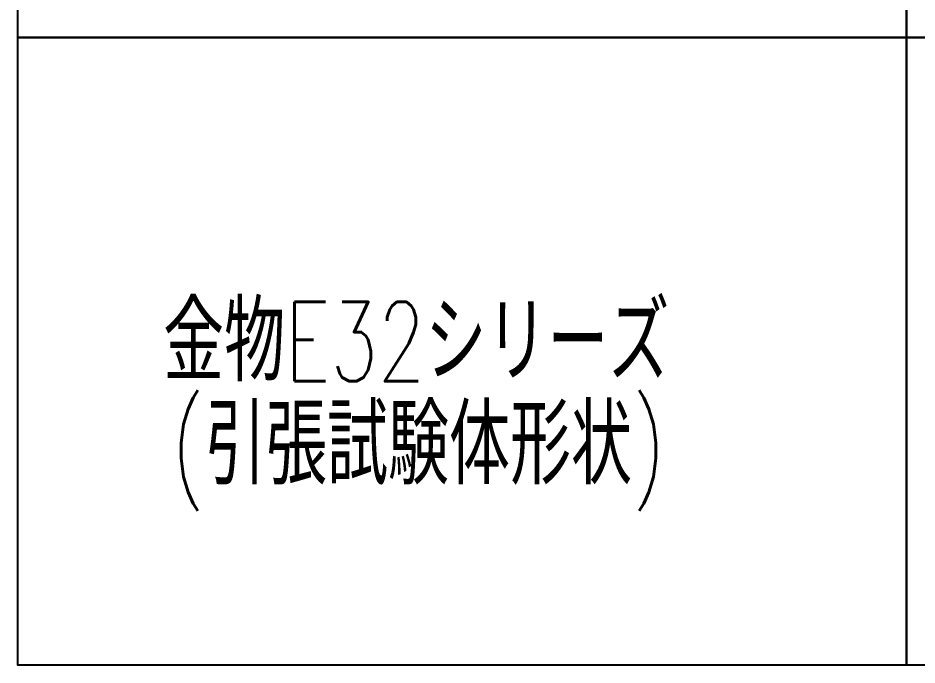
# Model space of a CAD drawing. Header units: millimetres. Extents: x -4568 to 36914, y -114 to 17788.
# Drawn here: x 7828 to 11232, y 10660 to 13110 of the extents above; entities that cross this region are included whole.
import ezdxf

# ---------------------------------------------------------------- set-up
doc = ezdxf.new("R2010")
doc.units = ezdxf.units.MM
doc.header["$LTSCALE"] = 5
doc.layers.get('0').update_dxf_attribs({"color": 255})
doc.layers.add('LAYER6', color=7, linetype='Continuous')
doc.styles.add('SUNPOU', font='simplex.shx', dxfattribs={"width": 0.7, "bigfont": 'extfont2.shx'})

msp = doc.modelspace()

# ---------------------------------------------------------------- linework, layer by layer
at = {"linetype": 'Continuous', "lineweight": -3}
for points in [[(7828, 15412.38), (11192, 15412.38), (11192, 13036.38), (7828, 13036.38)], [(11192, 15412.38), (14556, 15412.38), (14556, 13036.38), (11192, 13036.38)], [(7828, 13036.38), (11192, 13036.38), (11192, 10660.38), (7828, 10660.38)], [(11192, 13036.38), (14556, 13036.38), (14556, 10660.38), (11192, 10660.38)]]:
    msp.add_lwpolyline(points, close=True, dxfattribs=at)

# ---------------------------------------------------------------- texts
at = {"layer": 'LAYER6', "color": 0, "linetype": 'Continuous', "lineweight": -3, "style": 'SUNPOU', "width": 0.7}
for s, p in [('金物E32シリーズ', (8377.449, 11735.044)), ('(引張試験体形状)', (8409.984, 11343.959))]:
    msp.add_text(s, height=300, dxfattribs=at).set_placement(p)

doc.saveas('drawing.dxf')
